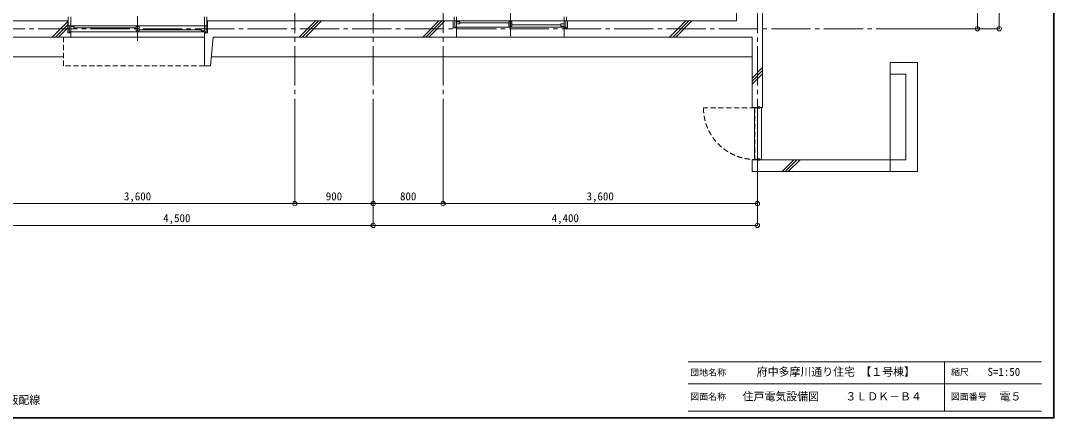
# Model space of a CAD drawing. Units: millimetres at full size, sheet at 1:50. Extents: x -9674 to 9699, y -6794 to 6791.
# Drawn here: x -2142 to 9699, y -6794 to -2245 of the extents above; entities that cross this region are included whole.
import ezdxf
from ezdxf.enums import TextEntityAlignment as Align

# ---------------------------------------------------------------- set-up
doc = ezdxf.new("R2010")
doc.units = ezdxf.units.MM
doc.header["$LTSCALE"] = 50
doc.header["$PDMODE"] = 32
doc.header["$PDSIZE"] = 50
doc.linetypes.add('CHAIN2', pattern=[12, 9, -1, 1, -1])
doc.linetypes.add('DASHED1', pattern=[1.8, 1.2, -0.6])
for name, color, linetype, lineweight in [('0-0_図面枠', 7, 'Continuous', 9), ('0-1_タイトル', 7, 'Continuous', 9), ('1-0_芯', 134, 'CHAIN2', 9), ('1-1_躯体', 134, 'Continuous', 9), ('1-3_建具', 134, 'Continuous', 9), ('1-6_ﾊﾞﾙｺﾆｰ・階段', 134, 'Continuous', 9), ('1-8_ハッチ', 134, 'Continuous', 9), ('1-B_寸法', 134, 'Continuous', 9), ('2-E', 2, 'Continuous', 35)]:
    doc.layers.add(name, color=color, linetype=linetype, lineweight=lineweight)
doc.styles.add('ＭＳ ゴシック', font='')
doc.styles.get('ＭＳ ゴシック').set_extended_font_data('MS Gothic')

msp = doc.modelspace()

# ---------------------------------------------------------------- linework, layer by layer
at = {"layer": '0-0_図面枠'}
for p, q in [((9688.35, -6783.35), (9688.35, 6780.85)), ((9690.11, -6785.11), (9690.11, 6782.61)), ((9691.87, -6786.88), (9691.87, 6784.38)), ((9693.64, 6786.14), (9693.64, -6788.64)), ((9695.4, -6790.4), (9695.4, 6787.9)), ((9697.16, -6792.16), (9697.16, 6789.66)), ((-9673.92, -6793.93), (9698.92, -6793.93)), ((-9672.16, -6792.16), (9697.16, -6792.16)), ((-9670.4, -6790.4), (9695.4, -6790.4)), ((9693.64, -6788.64), (-9668.64, -6788.64)), ((-9666.87, -6786.88), (9691.87, -6786.88)), ((-9665.11, -6785.11), (9690.11, -6785.11)), ((-9663.35, -6783.35), (9688.35, -6783.35))]:
    msp.add_line(p, q, dxfattribs=at)
msp.add_lwpolyline([(9698.92, -6793.93), (9698.92, 6791.43), (-9673.92, 6791.43)], dxfattribs=at)
at = {"layer": '0-1_タイトル'}
for p, q in [((5503.35, -6148.35), (9553.35, -6148.35)), ((8439.55, -6148.35), (8439.55, -6710.85)), ((5503.35, -6398.35), (9553.35, -6398.35)), ((5503.35, -6710.85), (9553.35, -6710.85))]:
    msp.add_line(p, q, dxfattribs=at)
at = {"layer": '1-0_芯'}
for p, q in [((1897.5, -3587.09), (1897.5, 4842.91)), ((6297.5, -3587.09), (6297.5, 4842.91)), ((997.5, -3587.09), (997.5, 462.91)), ((2697.5, -3587.09), (2697.5, 462.91)), ((-8542.5, -2337.09), (8067.5, -2337.09))]:
    msp.add_line(p, q, dxfattribs=at)
at = {"layer": '1-1_躯体'}
for p, q in [((6057.5, -2247.09), (6057.5, -1497.06)), ((6357.5, -3237.09), (6357.5, -1457.06)), ((-3833, -2247.09), (-1602.5, -2247.09)), ((-1602.5, -2247.09), (-1602.5, -2382.09)), ((-2.5, -2247.09), (-2.5, -2382.09)), ((-2.5, -2247.09), (2812.5, -2247.09)), ((2812.5, -2327.09), (2812.5, -2247.09)), ((4122.5, -2327.09), (4122.5, -2247.09)), ((4122.5, -2247.09), (6057.5, -2247.09)), ((2852.5, -2327.09), (2852.5, -2432.09)), ((-3833, -2432.09), (-1567.5, -2432.09)), ((-1602.5, -2382.09), (-1567.5, -2382.09)), ((-1567.5, -2382.09), (-1567.5, -2432.09)), ((-2.5, -2382.09), (-37.5, -2382.09)), ((-37.5, -2382.09), (-37.5, -2762.09)), ((32.5, -2762.09), (62.5, -2432.09)), ((62.5, -2432.09), (2852.5, -2432.09)), ((4082.5, -2432.09), (6237.5, -2432.09)), ((6237.5, -3237.09), (6237.5, -2432.09)), ((32.5, -2762.09), (-37.5, -2762.09)), ((6305, -3237.09), (6237.5, -3237.09)), ((6357.5, -3237.09), (6325, -3237.09)), ((6237.5, -3972.09), (6237.5, -3837.09)), ((6237.5, -3837.09), (6305, -3837.09)), ((6325, -3837.09), (7817.5, -3837.09))]:
    msp.add_line(p, q, dxfattribs=at)
for points in [[(2812.5, -2327.09), (2852.5, -2327.09), (2852.5, -2432.09)], [(4122.5, -2327.09), (4082.5, -2327.09), (4082.5, -2432.09)], [(6237.5, -3972.09), (7817.5, -3972.09), (7817.5, -3837.09)]]:
    msp.add_lwpolyline(points, dxfattribs=at)
at = {"layer": '1-3_建具'}
for p, q in [((-1597.5, -2200.09), (-1597.5, -2302.09)), ((-1567.5, -2200.09), (-1567.5, -2302.09)), ((-802.5, -2475.57), (-802.5, -2198.61)), ((-37.5, -2200.09), (-37.5, -2302.09)), ((-7.5, -2200.09), (-7.5, -2302.09)), ((2822.5, -2200.09), (2822.5, -2247.09)), ((2822.5, -2247.09), (2852.5, -2247.09)), ((2832.5, -2317.09), (2832.5, -2247.09)), ((2852.5, -2200.09), (2852.5, -2247.09)), ((2852.5, -2247.09), (2852.5, -2317.09)), ((2867.5, -2247.09), (2852.5, -2247.09)), ((2867.5, -2247.09), (4067.5, -2247.09)), ((3467.5, -2420.57), (3467.5, -2143.61)), ((4067.5, -2247.09), (4082.5, -2247.09)), ((4082.5, -2200.09), (4082.5, -2247.09)), ((4082.5, -2247.09), (4082.5, -2317.09)), ((4112.5, -2247.09), (4082.5, -2247.09)), ((4102.5, -2317.09), (4102.5, -2247.09)), ((4112.5, -2200.09), (4112.5, -2247.09)), ((-1597.5, -2302.09), (-1567.5, -2302.09)), ((-1552.5, -2302.09), (-1587.5, -2302.09)), ((-1587.5, -2372.09), (-1587.5, -2302.09)), ((-1567.5, -2302.09), (-1567.5, -2372.09)), ((-1532.5, -2313.09), (-1567.5, -2313.09)), ((-1532.5, -2337.09), (-1567.5, -2337.09)), ((-52.5, -2302.09), (-1552.5, -2302.09)), ((-1532.5, -2313.09), (-1532.5, -2337.09)), ((-820, -2325.09), (-1532.5, -2325.09)), ((-820, -2361.09), (-820, -2313.09)), ((-820, -2313.09), (-785, -2313.09)), ((-820, -2337.09), (-785, -2337.09)), ((-72.5, -2349.09), (-785, -2349.09)), ((-72.5, -2337.09), (-72.5, -2361.09)), ((-72.5, -2337.09), (-37.5, -2337.09)), ((-72.5, -2361.09), (-37.5, -2361.09)), ((-52.5, -2302.09), (-17.5, -2302.09)), ((-37.5, -2302.09), (-37.5, -2372.09)), ((-7.5, -2302.09), (-37.5, -2302.09)), ((-17.5, -2372.09), (-17.5, -2302.09)), ((2832.5, -2317.09), (2867.5, -2317.09)), ((2887.5, -2258.09), (2852.5, -2258.09)), ((2887.5, -2282.09), (2852.5, -2282.09)), ((2867.5, -2317.09), (4067.5, -2317.09)), ((2887.5, -2258.09), (2887.5, -2282.09)), ((3450, -2270.09), (2887.5, -2270.09)), ((3450, -2306.09), (3450, -2258.09)), ((3450, -2258.09), (3485, -2258.09)), ((3450, -2282.09), (3485, -2282.09)), ((3450, -2306.09), (3485, -2306.09)), ((3485, -2306.09), (3485, -2258.09)), ((3485, -2294.09), (4047.5, -2294.09)), ((4047.5, -2306.09), (4047.5, -2282.09)), ((4047.5, -2282.09), (4082.5, -2282.09)), ((4047.5, -2306.09), (4047.5, -2282.09)), ((4047.5, -2282.09), (4082.5, -2282.09)), ((4047.5, -2306.09), (4082.5, -2306.09)), ((4047.5, -2306.09), (4082.5, -2306.09)), ((4102.5, -2317.09), (4067.5, -2317.09)), ((-1587.5, -2372.09), (-1552.5, -2372.09)), ((-1567.5, -2432.09), (-37.5, -2432.09)), ((-52.5, -2372.09), (-1552.5, -2372.09)), ((-17.5, -2372.09), (-52.5, -2372.09)), ((4082.5, -2432.09), (2852.5, -2432.09)), ((6265, -3837.09), (6265, -3237.09)), ((6305, -3232.09), (6325, -3232.09)), ((6305, -3247.09), (6305, -3232.09)), ((6325, -3247.09), (6305, -3247.09)), ((6325, -3232.09), (6325, -3247.09)), ((6345, -3237.09), (6345, -3837.09))]:
    msp.add_line(p, q, dxfattribs=at)
at = {"layer": '1-3_建具', "linetype": 'DASHED1'}
for p, q in [((-1652.5, -2432.09), (-1652.5, -2762.09)), ((-37.5, -2762.09), (-1652.5, -2762.09)), ((6270, -3242.09), (5680, -3242.09)), ((6270, -3242.09), (6270, -3832.09)), ((6300, -3242.09), (6270, -3242.09)), ((6300, -3832.09), (6300, -3242.09)), ((6270, -3832.09), (6300, -3832.09))]:
    msp.add_line(p, q, dxfattribs=at)
at = {"layer": '1-3_建具'}
msp.add_lwpolyline([(-820, -2361.09), (-785, -2361.09), (-785, -2313.09)], dxfattribs=at)
msp.add_lwpolyline([(6305, -3827.09), (6325, -3827.09), (6325, -3842.09), (6305, -3842.09)], close=True, dxfattribs=at)
at = {"layer": '1-3_建具', "linetype": 'DASHED1'}
msp.add_arc((6270, -3242.09), 590, 180, 270, dxfattribs=at)
at = {"layer": '1-6_ﾊﾞﾙｺﾆｰ・階段'}
for p, q in [((-3907.55, -2657.09), (-1652.5, -2657.09)), ((42.05, -2657.09), (6237.5, -2657.09))]:
    msp.add_line(p, q, dxfattribs=at)
at = {"layer": '1-8_ハッチ'}
for p, q in [((1049.15, -2432.09), (1234.15, -2247.09)), ((1084.51, -2432.09), (1269.51, -2247.09)), ((1119.87, -2432.09), (1304.87, -2247.09)), ((2463.37, -2432.09), (2648.37, -2247.09)), ((2498.72, -2432.09), (2683.72, -2247.09)), ((2534.08, -2432.09), (2719.08, -2247.09)), ((5291.8, -2432.09), (5476.8, -2247.09)), ((5327.15, -2432.09), (5512.15, -2247.09)), ((5362.51, -2432.09), (5547.51, -2247.09)), ((-1779.27, -2432.09), (-1602.5, -2255.31)), ((-1743.92, -2432.09), (-1602.5, -2290.67)), ((-1708.56, -2432.09), (-1602.5, -2326.02)), ((6237.5, -2900.6), (6357.5, -2780.6)), ((6237.5, -2935.95), (6357.5, -2815.95)), ((6237.5, -2971.31), (6357.5, -2851.31)), ((6580.22, -3972.09), (6715.22, -3837.09)), ((6615.58, -3972.09), (6750.58, -3837.09)), ((6650.93, -3972.09), (6785.93, -3837.09))]:
    msp.add_line(p, q, dxfattribs=at)
at = {"layer": '1-B_寸法'}
for p, q in [((9067.5, -2337.09), (9067.5, 3842.91)), ((8817.5, -2337.09), (8817.5, -147.09)), ((8067.5, -2337.09), (9067.5, -2337.09)), ((7817.5, -2722.09), (8132.5, -2722.09)), ((8132.5, -3972.09), (8132.5, -2722.09)), ((7817.5, -2857.09), (7997.5, -2857.09)), ((7997.5, -3837.09), (7997.5, -2857.09)), ((997.5, -4337.09), (997.5, -3587.09)), ((1897.5, -4587.09), (1897.5, -3587.09)), ((2697.5, -4337.09), (2697.5, -3587.09)), ((6297.5, -4587.09), (6297.5, -3587.09)), ((7817.5, -3837.09), (7997.5, -3837.09)), ((7817.5, -3972.09), (8132.5, -3972.09)), ((-2602.5, -4337.09), (997.5, -4337.09)), ((997.5, -4337.09), (1897.5, -4337.09)), ((1897.5, -4337.09), (2697.5, -4337.09)), ((2697.5, -4337.09), (6297.5, -4337.09)), ((-2602.5, -4587.09), (1897.5, -4587.09)), ((1897.5, -4587.09), (6297.5, -4587.09))]:
    msp.add_line(p, q, dxfattribs=at)
msp.add_lwpolyline([(7817.5, -2722.09), (7817.5, -2857.09), (7817.5, -3837.09)], dxfattribs=at)
for p in [(8817.5, -2337.09), (9067.5, -2337.09), (997.5, -4337.09), (1897.5, -4337.09), (2697.5, -4337.09), (6297.5, -4337.09), (1897.5, -4587.09), (6297.5, -4587.09)]:
    msp.add_point(p, dxfattribs=at)

# ---------------------------------------------------------------- texts
at = {"layer": '0-1_タイトル', "style": 'ＭＳ ゴシック'}
for s, height, p in [('団地名称', 73.31, (5528.35, -6328.57)), ('府中多摩川通り住宅 【１号棟】', 91.64, (6290.2, -6335.85)), ('縮尺', 73.31, (8514.55, -6323.35)), ('S=1:50', 91.64, (8933.95, -6335.85)), ('図面名称', 73.31, (5528.35, -6604.6)), ('住戸電気設備図', 91.64, (6128.35, -6617.1)), ('３ＬＤＫ－Ｂ４', 91.64, (7305.86, -6617.1)), ('図面番号', 73.31, (8514.55, -6604.6)), ('電５', 91.64, (9071.45, -6617.1))]:
    msp.add_text(s, height=height, dxfattribs=at).set_placement(p, align=Align.BOTTOM_LEFT)
at = {"layer": '1-B_寸法', "style": 'ＭＳ ゴシック'}
for s, p in [('3,600', (-958.75, -4327.09)), ('900', (1353.75, -4327.09)), ('800', (2203.75, -4327.09)), ('3,600', (4341.25, -4327.09)), ('4,500', (-508.75, -4577.09)), ('4,400', (3941.25, -4577.09))]:
    msp.add_text(s, height=91.64, dxfattribs=at).set_placement(p, align=Align.BOTTOM_LEFT)
at = {"layer": '2-E', "color": 7, "style": 'ＭＳ ゴシック'}
msp.add_text('床スラブ埋込または床隠蔽配線', height=91.64, dxfattribs=at).set_placement((-3668.17, -6658.03), align=Align.BOTTOM_LEFT)

doc.saveas('drawing.dxf')
